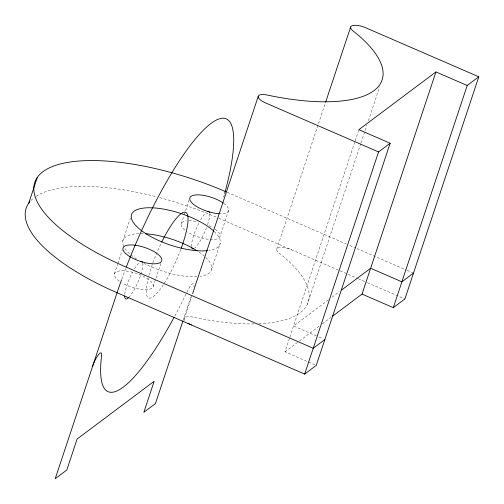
<?xml version="1.0" encoding="UTF-8"?>
<svg xmlns="http://www.w3.org/2000/svg" width="504" height="504" viewBox="0 0 504 504"><rect width="100%" height="100%" fill="white"/><g stroke="black" fill="none" stroke-linecap="round" stroke-linejoin="round"><path stroke-width="0.38" stroke-dasharray="2.52 1.89" d="M122.787 241.032L130.404 218.15M114.351 274.025L117.596 264.266M117.829 263.548L122.277 250.204M160.883 263.321L153.203 286.398M181.182 223.94L183.947 215.611M184.187 214.893L189.107 200.113M183.128 320.374L191.035 296.598M184.332 318.503L192.352 294.393M228.627 210.477L220.034 236.313M211.598 269.306L220.191 243.476M276.753 249.121L325.376 102.967M314.83 364.776L284.987 351.836L289.699 337.667M289.894 337.075L354.923 141.605M355.169 140.862L358.886 129.679M360.769 143.684L307.276 304.391M361.015 142.941L366.918 125.175M368.392 120.727L379.701 86.675M328.495 299.836L293.58 326L317.029 336.174M332.104 297.127L339.331 291.715M284.987 351.836L297.417 342.518M299.433 341.006L319.164 326.22M322.27 323.889L330.971 317.375M227.235 192.345L346.305 243.986M349.839 245.517L355.496 247.968M356.914 248.585L406.419 270.056M407.125 270.364L412.782 272.815M218.642 218.182L357.512 278.403M358.218 278.712L366.698 282.385M367.416 282.7L404.901 298.954M318.982 337.019L322.888 338.713M258.823 323.789A148.617 53.021 18.4 0 0 279.033 252.995A11.655 4.158 18.4 0 1 278.832 247.678A11.655 4.158 18.4 0 1 291.74 249.877M254.073 323.933A148.617 53.021 18.4 0 1 193.372 317.199A11.655 4.158 18.4 0 0 185.592 321.294M30.851 200.611A148.617 53.021 18.4 0 1 34.322 197.543M36.086 196.314A148.617 53.021 18.4 0 1 156.656 196.818M159.648 197.599A148.617 53.021 18.4 0 1 216.613 217.3M209.727 213.696A20.399 4.58 -66.6 0 1 207.484 224.967M206.558 227.594A20.399 4.58 -66.6 0 1 194.594 248.207M191.488 246.557A20.399 4.58 -66.6 0 1 198.702 223.417M200.649 219.838A20.399 4.58 -66.6 0 1 206.117 212.455M215.095 229.175A20.399 7.277 18.4 0 1 214.357 239.457A20.399 7.277 18.4 0 1 187.501 232.01M184.867 230.114A20.399 7.277 18.4 0 1 186.184 220.872M189.107 220.683A20.399 7.277 18.4 0 1 198.343 221.911M209.097 225.704A20.399 7.277 18.4 0 1 213.236 227.94M223.688 203.345A20.399 7.277 18.4 0 1 219.593 213.709M205.676 257.412A46.626 16.632 18.4 0 1 200.164 276.318M197.001 276.639A46.626 16.632 18.4 0 1 144.144 263.466M136.571 259.05A46.626 16.632 18.4 0 1 124.249 247.514M123.7 246.488A46.626 16.632 18.4 0 1 143.18 233.629M199.086 252.145A46.626 16.632 18.4 0 1 204.214 256.082M180.797 249.386A46.626 10.464 -66.6 0 1 154.602 295.552A46.626 10.464 -66.6 0 1 148.233 278.12M148.907 275.468A46.626 10.464 -66.6 0 1 161.4 242.739M214.269 231.582A46.626 16.632 18.4 0 1 208.757 250.482M119.29 281.156A20.399 7.277 18.4 0 1 128.476 271.366A20.399 7.277 18.4 0 1 152.945 287.078A20.399 7.277 18.4 0 1 122.144 282.99M142.827 263.17A20.399 4.58 -66.6 0 1 138.953 279.688A20.399 4.58 -66.6 0 1 129.364 296.787M124.74 294.323A20.399 4.58 -66.6 0 1 132.52 272.267M134.467 268.827A20.399 4.58 -66.6 0 1 139.791 262.13M224.293 194.828A148.617 33.352 -66.6 0 1 223.285 198.387M174.819 315.958A148.617 33.352 -66.6 0 0 187.261 291.495A11.655 2.615 -66.6 0 1 193.939 286.763M121.766 279.191A148.617 33.352 -66.6 0 1 126.095 267.586"/><path stroke-width="0.76" d="M28.722 203.219L37.315 177.383M182.883 321.117L155.446 403.597L143.848 412.285L154.161 381.289L77.106 439.034L66.799 470.03L55.201 478.724L117.073 292.736A148.617 33.352 -66.6 0 1 121.508 279.909M192.597 293.662L258.231 96.352A11.655 4.158 18.4 0 1 267.271 95.042A148.617 53.021 18.4 0 0 352.939 30.839A11.655 4.158 18.4 0 1 352.731 25.521A11.655 4.158 18.4 0 1 365.639 27.726L478.8 76.797L404.901 298.954L393.303 307.648L362.036 294.09L332.212 316.443M325.615 102.236L350.658 26.964M29.862 201.726A148.617 53.021 18.4 0 0 117.073 292.736L304.655 374.081L378.554 151.931L390.153 143.237L358.886 129.679L435.941 71.933L467.202 85.491L478.8 76.797M390.153 143.237L316.254 365.394L304.655 374.081M362.036 294.09L435.941 71.933M393.303 307.648L467.202 85.491M341.737 289.913L370.629 268.254L401.896 281.812L413.494 273.124M324.847 339.564L313.249 348.251L125.666 266.899A148.617 53.021 18.4 0 1 42.916 171.713A148.617 53.021 18.4 0 1 225.905 191.772M378.554 151.931L265.394 102.854A11.655 4.158 18.4 0 1 258.231 96.352M191.495 325.011A11.655 4.158 18.4 0 1 188.068 323.228M126.372 266.855A148.617 33.352 -66.6 0 1 211.082 123.379A148.617 33.352 -66.6 0 1 224.683 193.416M174.075 317.337A148.617 33.352 -66.6 0 1 101.6 355.692A11.655 2.615 -66.6 0 0 98.702 354.425A11.655 2.615 -66.6 0 0 92.522 366.528M219.026 213.683A20.399 7.277 18.4 0 1 193.196 204.057A20.399 7.277 18.4 0 1 196.837 194.865A20.399 7.277 18.4 0 1 223.247 203.03M145.41 233.749A46.626 16.632 18.4 0 1 197.159 250.866M161.683 242.153A46.626 10.464 -66.6 0 1 185.497 212.304A46.626 10.464 -66.6 0 1 181.245 248.17M207.528 250.639A46.626 16.632 18.4 0 1 142.046 231.046A46.626 16.632 18.4 0 1 149.53 207.755A46.626 16.632 18.4 0 1 213.797 231.141M207.541 211.491A20.399 4.58 -66.6 0 1 209.544 212.562M193.675 248.756A20.399 4.58 -66.6 0 1 191.558 247.168M140.269 261.809A20.399 4.58 -66.6 0 1 142.556 262.212M128.803 297.379A20.399 4.58 -66.6 0 1 124.639 295.949M129.793 256.599A20.399 7.277 18.4 0 0 161.557 261.217A20.399 7.277 18.4 0 0 135.765 245.322A20.399 7.277 18.4 0 0 129.793 256.599"/></g></svg>
